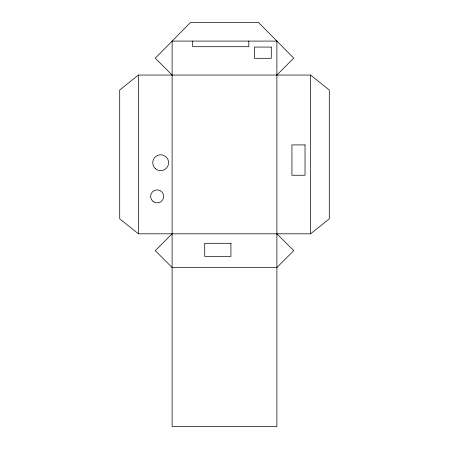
<?xml version="1.0" encoding="UTF-8"?>
<svg xmlns="http://www.w3.org/2000/svg" width="449" height="449" viewBox="0 0 449 449"><rect width="100%" height="100%" fill="white"/><g stroke="black" fill="none" stroke-linecap="round" stroke-linejoin="round"><path stroke-width="0.67" d="M276.893 75.045L293.736 58.134L258.484 22.45L190.516 22.45L155.264 58.202L172.107 75.045M172.107 233.817L155.264 250.66L172.107 267.497L276.893 267.497L293.736 250.66L276.893 233.817M138.427 75.045L119.715 90.013L119.715 218.848L138.427 233.817L310.573 233.817L329.285 218.848L329.285 90.013L310.573 75.045L138.427 75.045L138.427 233.817M310.573 75.045L310.573 233.817M248.825 41.089L248.825 46.702L192.688 46.702L192.688 41.089M276.893 41.089L172.107 41.089L172.107 426.55L276.893 426.55L276.893 41.089M271.28 47.072L254.437 47.072L254.437 58.303L271.28 58.303L271.28 47.072M305.028 144.915L291.929 144.915L291.929 175.25L305.028 175.25L305.028 144.915M230.921 243.307L204.722 243.307L204.722 256.401L230.921 256.401L230.921 243.307M153.154 201.59A6.55 6.55 0 0 0 163.632 197.246A6.55 6.55 0 0 0 154.63 190.342A6.55 6.55 0 0 0 153.154 201.59M155.545 168.773A7.953 7.953 0 0 0 168.515 164.143A7.953 7.953 0 0 0 158.02 155.225A7.953 7.953 0 0 0 155.545 168.773"/></g></svg>
